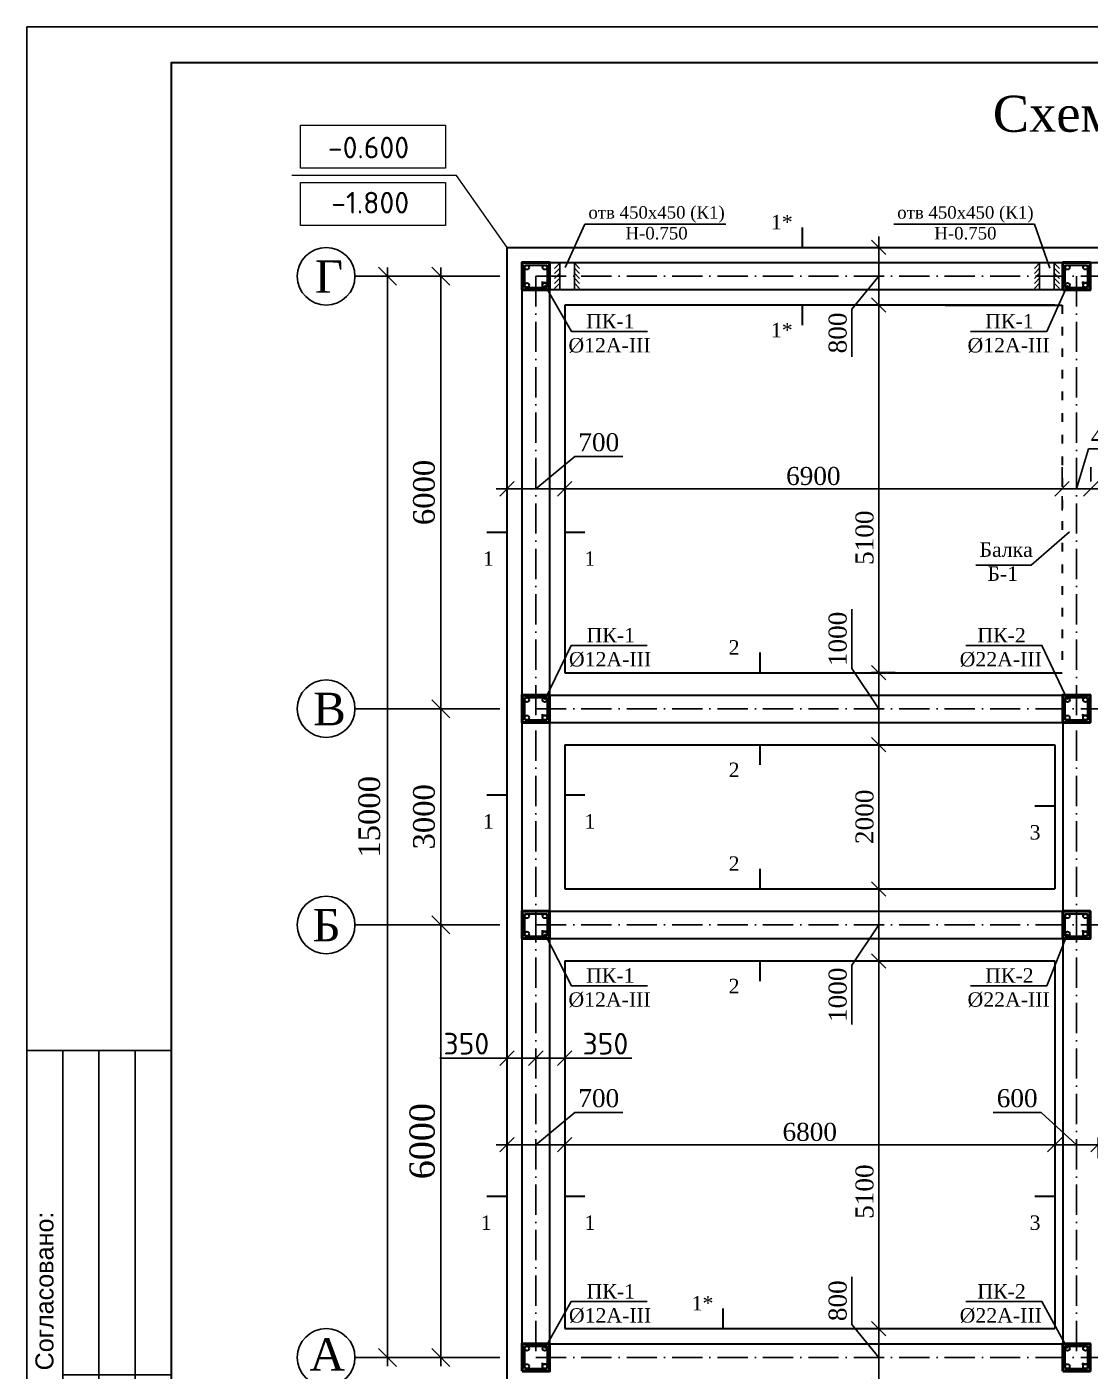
# Model space of a CAD drawing. Header units: millimetres. Extents: x 572274 to 2241483, y -888675 to -304135.
# Drawn here: x 1004495 to 1019247, y -633957 to -615307 of the extents above; entities that cross this region are included whole.
import ezdxf

# ---------------------------------------------------------------- set-up
doc = ezdxf.new("R2010")
doc.units = ezdxf.units.MM
for name, pattern in [('ACAD_ISO02W100', [15, 12, -3]), ('ACAD_ISO03W100', [30, 12, -18]), ('ACAD_ISO04W100', [30, 24, -3, 0, -3]), ('ACAD_ISO10W100', [18, 12, -3, 0, -3])]:
    doc.linetypes.add(name, pattern=pattern)
doc.layers.add('oc', color=10, linetype='ACAD_ISO04W100')
doc.layers.add('план', color=7, linetype='Continuous', lineweight=40)
doc.layers.add('стены', color=250, linetype='Continuous', lineweight=30)
doc.styles.add('arial', font='arial.ttf', dxfattribs={"height": 300})
doc.styles.add('Arial Gyr', font='arial.ttf')
doc.styles.get("Standard").update_dxf_attribs({"font": 'isocpeur.ttf'})
doc.styles.add('WMF-Times New Roman0', font='times.ttf')
doc.dimstyles.new('ISO-25$0', dxfattribs={"dimtxt": 300, "dimasz": 200, "dimexe": 100, "dimexo": 300, "dimgap": 50, "dimtad": 1, "dimdec": 0, "dimtxsty": 'Standard', "dimblk": 'OBLIQUE', "dimcen": 250, "dimdle": 150, "dimadec": 0, "dimazin": 0, "dimtfac": 1, "dimtdec": 0, "dimtmove": 0, "dimatfit": 3, "dimldrblk": 'OBLIQUE', "dimfxl": 1.25, "dimarcsym": 0})

# ---------------------------------------------------------------- blocks, each defined once
blk = doc.blocks.new('_Oblique')
at = {"color": 0, "linetype": 'ByBlock', "lineweight": -2}
blk.add_line((-0.5, -0.5), (0.5, 0.5), dxfattribs=at)
blk = doc.blocks.new('*D304')
at = {"color": 0, "lineweight": -2, "transparency": 16777216}
for p, q in [((1010239, -633887), (1010239, -627647)), ((1011057, -627767), (1010119, -627767)), ((1011057, -633767), (1010119, -633767))]:
    blk.add_line(p, q, dxfattribs=at)
at = {"layer": 'Defpoints', "color": 0, "lineweight": 25, "transparency": 16777216}
for p in [(1010239, -627767), (1011157, -627767), (1011157, -633767)]:
    blk.add_point(p, dxfattribs=at)
at = {"color": 0, "lineweight": -2, "transparency": 16777216, "xscale": 250, "yscale": 250, "zscale": 250}
for p, rotation in [((1010239, -627767), 90), ((1010239, -633767), 270)]:
    blk.add_blockref('_Oblique', p, dxfattribs=dict(at, rotation=rotation))
at = {"color": 0, "lineweight": 25, "transparency": 16777216, "insert": (1009981, -630767), "char_height": 300, "attachment_point": 5, "rotation": 90, "style": 'WMF-Times New Roman0'}
blk.add_mtext('{\\H1.1667x;6000}', dxfattribs=at)
blk = doc.blocks.new('*D306')
at = {"color": 0, "lineweight": -2, "transparency": 16777216}
for p, q in [((1011057, -624767), (1010119, -624767)), ((1010239, -627887), (1010239, -624647)), ((1011057, -627767), (1010119, -627767))]:
    blk.add_line(p, q, dxfattribs=at)
at = {"layer": 'Defpoints', "color": 0, "lineweight": 25, "transparency": 16777216}
for p in [(1010239, -624767), (1011157, -624767), (1011157, -627767)]:
    blk.add_point(p, dxfattribs=at)
at = {"color": 0, "lineweight": -2, "transparency": 16777216, "xscale": 250, "yscale": 250, "zscale": 250}
for p, rotation in [((1010239, -624767), 90), ((1010239, -627767), 270)]:
    blk.add_blockref('_Oblique', p, dxfattribs=dict(at, rotation=rotation))
at = {"color": 0, "lineweight": 25, "transparency": 16777216, "insert": (1010006, -626267), "char_height": 300, "attachment_point": 5, "rotation": 90, "style": 'WMF-Times New Roman0'}
blk.add_mtext('3000', dxfattribs=at)
blk = doc.blocks.new('*D307')
at = {"color": 0, "lineweight": -2, "transparency": 16777216}
for p, q in [((1011057, -618767), (1010119, -618767)), ((1010239, -624887), (1010239, -618647)), ((1011057, -624767), (1010119, -624767))]:
    blk.add_line(p, q, dxfattribs=at)
at = {"layer": 'Defpoints', "color": 0, "lineweight": 25, "transparency": 16777216}
for p in [(1010239, -618767), (1011157, -618767), (1011157, -624767)]:
    blk.add_point(p, dxfattribs=at)
at = {"color": 0, "lineweight": -2, "transparency": 16777216, "xscale": 250, "yscale": 250, "zscale": 250}
for p, rotation in [((1010239, -618767), 90), ((1010239, -624767), 270)]:
    blk.add_blockref('_Oblique', p, dxfattribs=dict(at, rotation=rotation))
at = {"color": 0, "lineweight": 25, "transparency": 16777216, "insert": (1010006, -621767), "char_height": 300, "attachment_point": 5, "rotation": 90, "style": 'WMF-Times New Roman0'}
blk.add_mtext('6000', dxfattribs=at)
blk = doc.blocks.new('*D308')
at = {"color": 0, "lineweight": -2, "transparency": 16777216}
for p, q in [((1011057, -618767), (1009380, -618767)), ((1009500, -633887), (1009500, -618647)), ((1011057, -633767), (1009380, -633767))]:
    blk.add_line(p, q, dxfattribs=at)
at = {"layer": 'Defpoints', "color": 0, "lineweight": 25, "transparency": 16777216}
for p in [(1009500, -618767), (1011157, -618767), (1011157, -633767)]:
    blk.add_point(p, dxfattribs=at)
at = {"color": 0, "lineweight": -2, "transparency": 16777216, "xscale": 250, "yscale": 250, "zscale": 250}
for p, rotation in [((1009500, -618767), 90), ((1009500, -633767), 270)]:
    blk.add_blockref('_Oblique', p, dxfattribs=dict(at, rotation=rotation))
at = {"color": 0, "lineweight": 25, "transparency": 16777216, "insert": (1009247, -626267), "char_height": 300, "attachment_point": 5, "rotation": 90, "style": 'WMF-Times New Roman0'}
blk.add_mtext('15000', dxfattribs=at)
blk = doc.blocks.new('eeeeeeed')
at = {"lineweight": 30}
for p, q in [((6523683, -158351), (6523993, -158351)), ((6523683, -158659), (6523683, -158351)), ((6523993, -158351), (6523993, -158659)), ((6523683, -158659), (6523993, -158659)), ((6523993, -158598), (6523915, -158598)), ((6523932, -158659), (6523932, -158579))]:
    blk.add_line(p, q, dxfattribs=at)
for centre in [(6523714, -158382), (6523962, -158382), (6523714, -158629), (6523962, -158629)]:
    blk.add_circle(centre, 30.8, dxfattribs=at)
blk = doc.blocks.new('shtamp cheti azu')
blk.add_line((455458, 81217), (457458, 81217))
at = {"lineweight": 25, "ltscale": 100}
for p, q in [((455958, 74717), (455958, 81217)), ((456458, 74717), (456458, 81217)), ((456958, 74717), (456958, 81217)), ((457458, 76717), (455958, 76717)), ((457458, 74702), (455458, 74702)), ((456258, 66217), (456258, 74717)), ((456758, 66217), (456758, 74717)), ((457458, 72217), (456258, 72217)), ((457458, 68717), (456258, 68717)), ((457458, 66217), (456258, 66217))]:
    blk.add_line(p, q, dxfattribs=at)
at = {"color": 1, "linetype": 'ACAD_ISO02W100', "lineweight": 5, "ltscale": 70, "char_height": 250, "attachment_point": 1, "rotation": 90, "style": 'arial'}
for s, insert in [('{\\fArial|b0|i0|c204|p34;Согласовано:}', (455576, 76776)), ('{\\fArial|b0|i0|c204|p34;Взам. инв. N}', (456376, 72315)), ('{\\fArial|b0|i0|c204|p34;Подпись и дата}', (456376, 68815)), ('{\\fArial|b0|i0|c204|p34;Инв. N подл.}', (456376, 66315))]:
    blk.add_mtext(s, dxfattribs=dict(at, insert=insert))
blk = doc.blocks.new('*D318')
at = {"color": 0, "lineweight": -2, "transparency": 16777216}
for p, q in [((1018857, -621417), (1018857, -621617)), ((1011807, -621717), (1019007, -621717)), ((1011957, -622156), (1011957, -621617))]:
    blk.add_line(p, q, dxfattribs=at)
at = {"layer": 'Defpoints', "color": 0, "lineweight": 25, "transparency": 16777216}
for p in [(1018857, -621717), (1018857, -621717), (1011957, -622456)]:
    blk.add_point(p, dxfattribs=at)
at = {"color": 0, "lineweight": -2, "transparency": 16777216, "xscale": 200, "yscale": 200, "zscale": 200, "rotation": 180}
blk.add_blockref('_Oblique', (1011957, -621717), dxfattribs=at)
at = {"color": 0, "lineweight": -2, "transparency": 16777216, "xscale": 200, "yscale": 200, "zscale": 200}
blk.add_blockref('_Oblique', (1018857, -621717), dxfattribs=at)
at = {"color": 0, "lineweight": 25, "transparency": 16777216, "insert": (1015407, -621540), "char_height": 250, "attachment_point": 5, "style": 'WMF-Times New Roman0'}
blk.add_mtext('6900', dxfattribs=at)
blk = doc.blocks.new('*D313')
at = {"color": 0, "lineweight": -2, "transparency": 16777216}
for p, q in [((1011557, -621717), (1012096, -621270)), ((1012096, -621270), (1012763, -621270)), ((1012107, -621717), (1011007, -621717)), ((1011157, -621829), (1011157, -621617)), ((1011957, -621838), (1011957, -621617))]:
    blk.add_line(p, q, dxfattribs=at)
at = {"layer": 'Defpoints', "color": 0, "lineweight": 25, "transparency": 16777216}
for p in [(1011157, -621717), (1011157, -622129), (1011957, -622138)]:
    blk.add_point(p, dxfattribs=at)
at = {"color": 0, "lineweight": -2, "transparency": 16777216, "xscale": 200, "yscale": 200, "zscale": 200, "rotation": 180}
blk.add_blockref('_Oblique', (1011157, -621717), dxfattribs=at)
at = {"color": 0, "lineweight": -2, "transparency": 16777216, "xscale": 200, "yscale": 200, "zscale": 200}
blk.add_blockref('_Oblique', (1011957, -621717), dxfattribs=at)
at = {"color": 0, "lineweight": 25, "transparency": 16777216, "insert": (1012430, -621072), "char_height": 300, "attachment_point": 5, "style": 'WMF-Times New Roman0'}
blk.add_mtext('{\\H0.8333x;700}', dxfattribs=at)
blk = doc.blocks.new('*D316')
at = {"color": 0, "lineweight": -2, "transparency": 16777216}
for p, q in [((1011957, -631256), (1011957, -630717)), ((1018757, -630993), (1018757, -630717)), ((1011807, -630817), (1018907, -630817))]:
    blk.add_line(p, q, dxfattribs=at)
at = {"layer": 'Defpoints', "color": 0, "lineweight": 25, "transparency": 16777216}
for p in [(1018757, -630817), (1018757, -631293), (1011957, -631556)]:
    blk.add_point(p, dxfattribs=at)
at = {"color": 0, "lineweight": -2, "transparency": 16777216, "xscale": 200, "yscale": 200, "zscale": 200, "rotation": 180}
blk.add_blockref('_Oblique', (1011957, -630817), dxfattribs=at)
at = {"color": 0, "lineweight": -2, "transparency": 16777216, "xscale": 200, "yscale": 200, "zscale": 200}
blk.add_blockref('_Oblique', (1018757, -630817), dxfattribs=at)
at = {"color": 0, "lineweight": 25, "transparency": 16777216, "insert": (1015357, -630640), "char_height": 250, "attachment_point": 5, "style": 'WMF-Times New Roman0'}
blk.add_mtext('6800', dxfattribs=at)
blk = doc.blocks.new('*D317')
at = {"color": 0, "lineweight": -2, "transparency": 16777216}
for p, q in [((1019357, -631001), (1019357, -630717)), ((1024757, -630849), (1024757, -630717)), ((1019207, -630817), (1024907, -630817))]:
    blk.add_line(p, q, dxfattribs=at)
at = {"layer": 'Defpoints', "color": 0, "lineweight": 25, "transparency": 16777216}
for p in [(1024757, -630817), (1019357, -631301), (1024757, -631149)]:
    blk.add_point(p, dxfattribs=at)
at = {"color": 0, "lineweight": -2, "transparency": 16777216, "xscale": 200, "yscale": 200, "zscale": 200, "rotation": 180}
blk.add_blockref('_Oblique', (1019357, -630817), dxfattribs=at)
at = {"color": 0, "lineweight": -2, "transparency": 16777216, "xscale": 200, "yscale": 200, "zscale": 200}
blk.add_blockref('_Oblique', (1024757, -630817), dxfattribs=at)
at = {"color": 0, "lineweight": 25, "transparency": 16777216, "insert": (1022057, -630640), "char_height": 250, "attachment_point": 5, "style": 'WMF-Times New Roman0'}
blk.add_mtext('5400', dxfattribs=at)
blk = doc.blocks.new('*D325')
at = {"color": 0, "lineweight": -2, "transparency": 16777216}
for p, q in [((1011557, -630817), (1012096, -630370)), ((1012096, -630370), (1012763, -630370)), ((1011157, -630929), (1011157, -630717)), ((1011957, -630938), (1011957, -630717)), ((1012107, -630817), (1011007, -630817))]:
    blk.add_line(p, q, dxfattribs=at)
at = {"layer": 'Defpoints', "color": 0, "lineweight": 25, "transparency": 16777216}
for p in [(1011157, -630817), (1011157, -631229), (1011957, -631238)]:
    blk.add_point(p, dxfattribs=at)
at = {"color": 0, "lineweight": -2, "transparency": 16777216, "xscale": 200, "yscale": 200, "zscale": 200, "rotation": 180}
blk.add_blockref('_Oblique', (1011157, -630817), dxfattribs=at)
at = {"color": 0, "lineweight": -2, "transparency": 16777216, "xscale": 200, "yscale": 200, "zscale": 200}
blk.add_blockref('_Oblique', (1011957, -630817), dxfattribs=at)
at = {"color": 0, "lineweight": 25, "transparency": 16777216, "insert": (1012430, -630172), "char_height": 300, "attachment_point": 5, "style": 'WMF-Times New Roman0'}
blk.add_mtext('{\\H0.8333x;700}', dxfattribs=at)
blk = doc.blocks.new('*D327')
at = {"color": 0, "lineweight": -2, "transparency": 16777216}
for p, q in [((1018568, -630370), (1017903, -630370)), ((1019057, -630817), (1018568, -630370)), ((1018757, -630938), (1018757, -630717)), ((1019357, -630929), (1019357, -630717)), ((1018607, -630817), (1019507, -630817))]:
    blk.add_line(p, q, dxfattribs=at)
at = {"layer": 'Defpoints', "color": 0, "lineweight": 25, "transparency": 16777216}
for p in [(1019357, -630817), (1018757, -631238), (1019357, -631229)]:
    blk.add_point(p, dxfattribs=at)
at = {"color": 0, "lineweight": -2, "transparency": 16777216, "xscale": 200, "yscale": 200, "zscale": 200, "rotation": 180}
blk.add_blockref('_Oblique', (1018757, -630817), dxfattribs=at)
at = {"color": 0, "lineweight": -2, "transparency": 16777216, "xscale": 200, "yscale": 200, "zscale": 200}
blk.add_blockref('_Oblique', (1019357, -630817), dxfattribs=at)
at = {"color": 0, "lineweight": 25, "transparency": 16777216, "insert": (1018235, -630172), "char_height": 300, "attachment_point": 5, "style": 'WMF-Times New Roman0'}
blk.add_mtext('{\\H0.83333x;600}', dxfattribs=at)
blk = doc.blocks.new('*D1177')
at = {"color": 0, "lineweight": -2, "transparency": 16777216}
for p, q in [((1016581, -619167), (1016215, -619167)), ((1016315, -619017), (1016315, -624417)), ((1016537, -624267), (1016215, -624267))]:
    blk.add_line(p, q, dxfattribs=at)
at = {"layer": 'Defpoints', "color": 0, "lineweight": 25, "transparency": 16777216}
for p in [(1016881, -619167), (1016315, -624267), (1016837, -624267)]:
    blk.add_point(p, dxfattribs=at)
at = {"color": 0, "lineweight": -2, "transparency": 16777216, "xscale": 200, "yscale": 200, "zscale": 200}
for p, rotation in [((1016315, -619167), 90), ((1016315, -624267), 270)]:
    blk.add_blockref('_Oblique', p, dxfattribs=dict(at, rotation=rotation))
at = {"color": 0, "lineweight": 25, "transparency": 16777216, "insert": (1016118, -622395), "char_height": 250, "attachment_point": 5, "rotation": 90, "style": 'WMF-Times New Roman0'}
blk.add_mtext('5100', dxfattribs=at)
blk = doc.blocks.new('*D1178')
at = {"color": 0, "lineweight": -2, "transparency": 16777216}
for p, q in [((1016315, -625117), (1016315, -627417)), ((1016701, -625267), (1016215, -625267)), ((1016793, -627267), (1016215, -627267))]:
    blk.add_line(p, q, dxfattribs=at)
at = {"layer": 'Defpoints', "color": 0, "lineweight": 25, "transparency": 16777216}
for p in [(1017001, -625267), (1016315, -627267), (1017093, -627267)]:
    blk.add_point(p, dxfattribs=at)
at = {"color": 0, "lineweight": -2, "transparency": 16777216, "xscale": 200, "yscale": 200, "zscale": 200}
for p, rotation in [((1016315, -625267), 90), ((1016315, -627267), 270)]:
    blk.add_blockref('_Oblique', p, dxfattribs=dict(at, rotation=rotation))
at = {"color": 0, "lineweight": 25, "transparency": 16777216, "insert": (1016118, -626267), "char_height": 250, "attachment_point": 5, "rotation": 90, "style": 'WMF-Times New Roman0'}
blk.add_mtext('2000', dxfattribs=at)
blk = doc.blocks.new('*D1179')
at = {"color": 0, "lineweight": -2, "transparency": 16777216}
for p, q in [((1016315, -628117), (1016315, -633517)), ((1016743, -628267), (1016215, -628267)), ((1016543, -633367), (1016215, -633367))]:
    blk.add_line(p, q, dxfattribs=at)
at = {"layer": 'Defpoints', "color": 0, "lineweight": 25, "transparency": 16777216}
for p in [(1017043, -628267), (1016315, -633367), (1016843, -633367)]:
    blk.add_point(p, dxfattribs=at)
at = {"color": 0, "lineweight": -2, "transparency": 16777216, "xscale": 200, "yscale": 200, "zscale": 200}
for p, rotation in [((1016315, -628267), 90), ((1016315, -633367), 270)]:
    blk.add_blockref('_Oblique', p, dxfattribs=dict(at, rotation=rotation))
at = {"color": 0, "lineweight": 25, "transparency": 16777216, "insert": (1016118, -631467), "char_height": 250, "attachment_point": 5, "rotation": 90, "style": 'WMF-Times New Roman0'}
blk.add_mtext('5100', dxfattribs=at)
blk = doc.blocks.new('*D1180')
at = {"color": 0, "lineweight": -2, "transparency": 16777216}
for p, q in [((1015943, -633310), (1015943, -632651)), ((1016315, -633767), (1015943, -633310)), ((1016315, -633217), (1016315, -634317)), ((1016543, -633367), (1016215, -633367)), ((1016586, -634167), (1016215, -634167))]:
    blk.add_line(p, q, dxfattribs=at)
at = {"layer": 'Defpoints', "color": 0, "lineweight": 25, "transparency": 16777216}
for p in [(1016843, -633367), (1016315, -634167), (1016886, -634167)]:
    blk.add_point(p, dxfattribs=at)
at = {"color": 0, "lineweight": -2, "transparency": 16777216, "xscale": 200, "yscale": 200, "zscale": 200}
for p, rotation in [((1016315, -633367), 90), ((1016315, -634167), 270)]:
    blk.add_blockref('_Oblique', p, dxfattribs=dict(at, rotation=rotation))
at = {"color": 0, "lineweight": 25, "transparency": 16777216, "insert": (1015746, -632981), "char_height": 250, "attachment_point": 5, "rotation": 90, "style": 'WMF-Times New Roman0'}
blk.add_mtext('800', dxfattribs=at)
blk = doc.blocks.new('*D320')
at = {"color": 0, "lineweight": -2, "transparency": 16777216}
for p, q in [((1016315, -628417), (1016315, -627117)), ((1016586, -627267), (1016215, -627267)), ((1016315, -627767), (1015943, -628325)), ((1016543, -628267), (1016215, -628267)), ((1015943, -628325), (1015943, -629147))]:
    blk.add_line(p, q, dxfattribs=at)
at = {"layer": 'Defpoints', "color": 0, "lineweight": 25, "transparency": 16777216}
for p in [(1016315, -627267), (1016886, -627267), (1016843, -628267)]:
    blk.add_point(p, dxfattribs=at)
at = {"color": 0, "lineweight": -2, "transparency": 16777216, "xscale": 200, "yscale": 200, "zscale": 200}
for p, rotation in [((1016315, -627267), 90), ((1016315, -628267), 270)]:
    blk.add_blockref('_Oblique', p, dxfattribs=dict(at, rotation=rotation))
at = {"color": 0, "lineweight": 25, "transparency": 16777216, "insert": (1015746, -628736), "char_height": 250, "attachment_point": 5, "rotation": 90, "style": 'WMF-Times New Roman0'}
blk.add_mtext('1000', dxfattribs=at)
blk = doc.blocks.new('*D321')
at = {"color": 0, "lineweight": -2, "transparency": 16777216}
for p, q in [((1015943, -624210), (1015943, -623388)), ((1016315, -624767), (1015943, -624210)), ((1016315, -624117), (1016315, -625417)), ((1016543, -624267), (1016215, -624267)), ((1016586, -625267), (1016215, -625267))]:
    blk.add_line(p, q, dxfattribs=at)
at = {"layer": 'Defpoints', "color": 0, "lineweight": 25, "transparency": 16777216}
for p in [(1016843, -624267), (1016315, -625267), (1016886, -625267)]:
    blk.add_point(p, dxfattribs=at)
at = {"color": 0, "lineweight": -2, "transparency": 16777216, "xscale": 200, "yscale": 200, "zscale": 200}
for p, rotation in [((1016315, -624267), 90), ((1016315, -625267), 270)]:
    blk.add_blockref('_Oblique', p, dxfattribs=dict(at, rotation=rotation))
at = {"color": 0, "lineweight": 25, "transparency": 16777216, "insert": (1015746, -623799), "char_height": 250, "attachment_point": 5, "rotation": 90, "style": 'WMF-Times New Roman0'}
blk.add_mtext('1000', dxfattribs=at)
blk = doc.blocks.new('*D322')
at = {"color": 0, "lineweight": -2, "transparency": 16777216}
for p, q in [((1016315, -619317), (1016315, -618217)), ((1016586, -618367), (1016215, -618367)), ((1016315, -618767), (1015943, -619225)), ((1016543, -619167), (1016215, -619167)), ((1015943, -619225), (1015943, -619883))]:
    blk.add_line(p, q, dxfattribs=at)
at = {"layer": 'Defpoints', "color": 0, "lineweight": 25, "transparency": 16777216}
for p in [(1016315, -618367), (1016886, -618367), (1016843, -619167)]:
    blk.add_point(p, dxfattribs=at)
at = {"color": 0, "lineweight": -2, "transparency": 16777216, "xscale": 200, "yscale": 200, "zscale": 200}
for p, rotation in [((1016315, -618367), 90), ((1016315, -619167), 270)]:
    blk.add_blockref('_Oblique', p, dxfattribs=dict(at, rotation=rotation))
at = {"color": 0, "lineweight": 25, "transparency": 16777216, "insert": (1015746, -619554), "char_height": 250, "attachment_point": 5, "rotation": 90, "style": 'WMF-Times New Roman0'}
blk.add_mtext('800', dxfattribs=at)
blk = doc.blocks.new('*D942')
at = {"color": 0, "lineweight": -2, "transparency": 16777216}
for p, q in [((1011407, -629615), (1011957, -629615)), ((1011557, -629615), (1011557, -629515)), ((1011957, -629615), (1011957, -629515)), ((1011957, -629615), (1012887, -629615))]:
    blk.add_line(p, q, dxfattribs=at)
at = {"layer": 'Defpoints', "color": 0, "lineweight": 25, "transparency": 16777216}
for p in [(1011557, -629615), (1011957, -629615), (1011957, -629615)]:
    blk.add_point(p, dxfattribs=at)
at = {"color": 0, "lineweight": -2, "transparency": 16777216, "xscale": 200, "yscale": 200, "zscale": 200, "rotation": 180}
blk.add_blockref('_Oblique', (1011557, -629615), dxfattribs=at)
at = {"color": 0, "lineweight": -2, "transparency": 16777216, "xscale": 200, "yscale": 200, "zscale": 200}
blk.add_blockref('_Oblique', (1011957, -629615), dxfattribs=at)
at = {"color": 0, "lineweight": 25, "transparency": 16777216, "insert": (1012522, -629415), "char_height": 300, "attachment_point": 5}
blk.add_mtext('350', dxfattribs=at)
blk = doc.blocks.new('*D943')
at = {"color": 0, "lineweight": -2, "transparency": 16777216}
for p, q in [((1011157, -629615), (1010227, -629615)), ((1011157, -629615), (1011157, -629515)), ((1011707, -629615), (1011157, -629615)), ((1011557, -629615), (1011557, -629715))]:
    blk.add_line(p, q, dxfattribs=at)
at = {"layer": 'Defpoints', "color": 0, "lineweight": 25, "transparency": 16777216}
for p in [(1011157, -629615), (1011157, -629615), (1011557, -629615)]:
    blk.add_point(p, dxfattribs=at)
at = {"color": 0, "lineweight": -2, "transparency": 16777216, "xscale": 200, "yscale": 200, "zscale": 200, "rotation": 180}
blk.add_blockref('_Oblique', (1011157, -629615), dxfattribs=at)
at = {"color": 0, "lineweight": -2, "transparency": 16777216, "xscale": 200, "yscale": 200, "zscale": 200}
blk.add_blockref('_Oblique', (1011557, -629615), dxfattribs=at)
at = {"color": 0, "lineweight": 25, "transparency": 16777216, "insert": (1010592, -629415), "char_height": 300, "attachment_point": 5}
blk.add_mtext('350', dxfattribs=at)
blk = doc.blocks.new('*D1164')
at = {"color": 0, "lineweight": -2, "transparency": 16777216}
for p, q in [((1019057, -621717), (1019224, -621161)), ((1019224, -621161), (1019859, -621161)), ((1019257, -621417), (1019257, -621617)), ((1018707, -621717), (1019407, -621717)), ((1018857, -622017), (1018857, -621817))]:
    blk.add_line(p, q, dxfattribs=at)
at = {"layer": 'Defpoints', "color": 0, "lineweight": 25, "transparency": 16777216}
for p in [(1018857, -621717), (1019257, -621717), (1019257, -621717)]:
    blk.add_point(p, dxfattribs=at)
at = {"color": 0, "lineweight": -2, "transparency": 16777216, "xscale": 200, "yscale": 200, "zscale": 200, "rotation": 180}
blk.add_blockref('_Oblique', (1018857, -621717), dxfattribs=at)
at = {"color": 0, "lineweight": -2, "transparency": 16777216, "xscale": 200, "yscale": 200, "zscale": 200}
blk.add_blockref('_Oblique', (1019257, -621717), dxfattribs=at)
at = {"color": 0, "lineweight": 25, "transparency": 16777216, "insert": (1019541, -620984), "char_height": 250, "attachment_point": 5, "style": 'WMF-Times New Roman0'}
blk.add_mtext('400', dxfattribs=at)
blk = doc.blocks.new('*D1165')
at = {"color": 0, "lineweight": -2, "transparency": 16777216}
for p, q in [((1019257, -621417), (1019257, -621617)), ((1019107, -621717), (1021907, -621717)), ((1021757, -622017), (1021757, -621817))]:
    blk.add_line(p, q, dxfattribs=at)
at = {"layer": 'Defpoints', "color": 0, "lineweight": 25, "transparency": 16777216}
for p in [(1019257, -621717), (1021757, -621717), (1021757, -621717)]:
    blk.add_point(p, dxfattribs=at)
at = {"color": 0, "lineweight": -2, "transparency": 16777216, "xscale": 200, "yscale": 200, "zscale": 200, "rotation": 180}
blk.add_blockref('_Oblique', (1019257, -621717), dxfattribs=at)
at = {"color": 0, "lineweight": -2, "transparency": 16777216, "xscale": 200, "yscale": 200, "zscale": 200}
blk.add_blockref('_Oblique', (1021757, -621717), dxfattribs=at)
at = {"color": 0, "lineweight": 25, "transparency": 16777216, "insert": (1020507, -621540), "char_height": 250, "attachment_point": 5, "style": 'WMF-Times New Roman0'}
blk.add_mtext('2500', dxfattribs=at)

msp = doc.modelspace()

# ---------------------------------------------------------------- linework, layer by layer
at = {"lineweight": 9}
for p, q in [((1010457.099, -617367.423), (1008169.624, -617367.423)), ((1011157.011, -618367.403), (1010457.099, -617367.423))]:
    msp.add_line(p, q, dxfattribs=at)
at = {"lineweight": 25}
for p, q in [((1012237.037, -618046.298), (1011965.837, -618643.469)), ((1018476.985, -618046.298), (1018689.847, -618652.726)), ((1010239.07, -618767.403), (1009047.427, -618767.403)), ((1018960, -622315.326), (1018430, -622775.326)), ((1018430, -622775.326), (1017663.333, -622775.326)), ((1010239.07, -624767.403), (1009047.427, -624767.403)), ((1010239.07, -627767.403), (1009047.427, -627767.403)), ((1010239.07, -633767.403), (1009047.427, -633767.403))]:
    msp.add_line(p, q, dxfattribs=at)
for p, q in [((1011890.134, -618587.438), (1011817.788, -618659.646)), ((1011890.134, -618577.403), (1011890.134, -618957.403)), ((1012092.303, -618577.403), (1012092.303, -618957.403)), ((1012092.303, -618587.438), (1012164.649, -618659.646)), ((1018546.549, -618587.438), (1018474.203, -618659.646)), ((1018546.549, -618577.403), (1018546.549, -618957.403)), ((1018748.719, -618577.403), (1018748.719, -618957.403)), ((1018748.719, -618587.438), (1018821.065, -618659.646)), ((1011890.134, -618656.271), (1011817.788, -618728.479)), ((1011890.134, -618725.104), (1011817.788, -618797.312)), ((1011890.134, -618793.937), (1011817.788, -618866.144)), ((1012092.303, -618656.271), (1012164.649, -618728.479)), ((1012092.303, -618725.104), (1012164.649, -618797.312)), ((1012092.303, -618793.937), (1012164.649, -618866.144)), ((1018546.549, -618656.271), (1018474.203, -618728.479)), ((1018546.549, -618725.104), (1018474.203, -618797.312)), ((1018546.549, -618793.937), (1018474.203, -618866.144)), ((1018748.719, -618656.271), (1018821.065, -618728.479)), ((1018748.719, -618725.104), (1018821.065, -618797.312)), ((1018748.719, -618793.937), (1018821.065, -618866.144)), ((1011890.134, -618862.769), (1011817.788, -618934.977)), ((1012092.303, -618862.769), (1012164.649, -618934.977)), ((1018546.549, -618862.769), (1018474.203, -618934.977)), ((1018748.719, -618862.769), (1018821.065, -618934.977))]:
    msp.add_line(p, q)
at = {"lineweight": 25, "ltscale": 100}
msp.add_lwpolyline([(1004495.373, -645007.415), (1046495.373, -645007.415), (1046495.373, -615307.415), (1004495.373, -615307.415)], close=True, dxfattribs=at)
at = {"color": 1, "lineweight": 30}
msp.add_lwpolyline([(1006495.373, -644507.415), (1045995.373, -644507.415), (1045995.373, -615807.415), (1006495.373, -615807.415)], close=True, dxfattribs=at)
at = {"lineweight": 9}
for points in [[(1008291.467, -616672.59), (1010302.121, -616672.59), (1010302.121, -617267.423), (1008291.467, -617267.423)], [(1008291.467, -617467.423), (1010302.121, -617467.423), (1010302.121, -618062.255), (1008291.467, -618062.255)]]:
    msp.add_lwpolyline(points, close=True, dxfattribs=at)
for points in [[(1015253.909, -618367.403, 28.037, 28.037, 0), (1015253.909, -618087.037, 28.037, 28.037, 0), (1015253.909, -618180.493, 0, 37.382, 0), (1015066.999, -618180.493, 0, 0, 0), (1014786.634, -618180.493, 0, 0, 0)], [(1015253.909, -619167.403, 28.037, 28.037, 0), (1015253.909, -619447.768, 28.037, 28.037, 0), (1015253.909, -619354.313, 0, 37.382, 0), (1015066.999, -619354.313, 0, 0, 0), (1014786.634, -619354.313, 0, 0, 0)], [(1011157.011, -622319.614, 28.037, 28.037, 0), (1010876.646, -622319.614, 28.037, 28.037, 0), (1010970.101, -622319.614, 0, 37.382, 0), (1010970.101, -622506.524, 0, 0, 0), (1010970.101, -622786.889, 0, 0, 0)], [(1011957.011, -622319.576, 28.037, 28.037, 0), (1012237.376, -622319.576, 28.037, 28.037, 0), (1012143.921, -622319.576, 0, 37.382, 0), (1012143.921, -622506.486, 0, 0, 0), (1012143.921, -622786.851, 0, 0, 0)], [(1014667.801, -624267.403, 28.037, 28.037, 0), (1014667.801, -623987.037, 28.037, 28.037, 0), (1014667.801, -624080.493, 0, 37.382, 0), (1014480.891, -624080.493, 0, 0, 0), (1014200.526, -624080.493, 0, 0, 0)], [(1014667.801, -625267.403, 28.037, 28.037, 0), (1014667.801, -625547.768, 28.037, 28.037, 0), (1014667.801, -625454.313, 0, 37.382, 0), (1014480.891, -625454.313, 0, 0, 0), (1014200.526, -625454.313, 0, 0, 0)], [(1011157.011, -625965.697, 28.037, 28.037, 0), (1010876.646, -625965.697, 28.037, 28.037, 0), (1010970.101, -625965.697, 0, 37.382, 0), (1010970.101, -626152.607, 0, 0, 0), (1010970.101, -626432.972, 0, 0, 0)], [(1011957.011, -625965.659, 28.037, 28.037, 0), (1012237.376, -625965.659, 28.037, 28.037, 0), (1012143.921, -625965.659, 0, 37.382, 0), (1012143.921, -626152.569, 0, 0, 0), (1012143.921, -626432.934, 0, 0, 0)], [(1018757.011, -626117.171, 28.037, 28.037, 0), (1018476.646, -626117.171, 28.037, 28.037, 0), (1018570.101, -626117.171, 0, 37.382, 0), (1018570.101, -626304.081, 0, 0, 0), (1018570.101, -626584.447, 0, 0, 0)], [(1014667.801, -627267.403, 28.037, 28.037, 0), (1014667.801, -626987.037, 28.037, 28.037, 0), (1014667.801, -627080.493, 0, 37.382, 0), (1014480.891, -627080.493, 0, 0, 0), (1014200.526, -627080.493, 0, 0, 0)], [(1014667.801, -628267.403, 28.037, 28.037, 0), (1014667.801, -628547.768, 28.037, 28.037, 0), (1014667.801, -628454.313, 0, 37.382, 0), (1014480.891, -628454.313, 0, 0, 0), (1014200.526, -628454.313, 0, 0, 0)], [(1011157.011, -631532.803, 28.037, 28.037, 0), (1010876.646, -631532.803, 28.037, 28.037, 0), (1010970.101, -631532.803, 0, 37.382, 0), (1010970.101, -631719.713, 0, 0, 0), (1010970.101, -632000.078, 0, 0, 0)], [(1011957.011, -631532.765, 28.037, 28.037, 0), (1012237.376, -631532.765, 28.037, 28.037, 0), (1012143.921, -631532.765, 0, 37.382, 0), (1012143.921, -631719.675, 0, 0, 0), (1012143.921, -632000.04, 0, 0, 0)], [(1018757.011, -631532.803, 28.037, 28.037, 0), (1018476.646, -631532.803, 28.037, 28.037, 0), (1018570.101, -631532.803, 0, 37.382, 0), (1018570.101, -631719.713, 0, 0, 0), (1018570.101, -632000.078, 0, 0, 0)], [(1014153.676, -633367.403, 28.037, 28.037, 0), (1014153.676, -633087.037, 28.037, 28.037, 0), (1014153.676, -633180.493, 0, 37.382, 0), (1013966.766, -633180.493, 0, 0, 0), (1013686.401, -633180.493, 0, 0, 0)]]:
    msp.add_lwpolyline(points, format="xyseb", dxfattribs=at)
at = {"color": 1, "lineweight": 40}
for points in [[(1011367.011, -618957.403), (1011747.011, -618957.403), (1011747.011, -618577.403), (1011367.011, -618577.403)], [(1018867.011, -618957.403), (1019247.011, -618957.403), (1019247.011, -618577.403), (1018867.011, -618577.403)], [(1011367.011, -624957.403), (1011747.011, -624957.403), (1011747.011, -624577.403), (1011367.011, -624577.403)], [(1018867.011, -624957.403), (1019247.011, -624957.403), (1019247.011, -624577.403), (1018867.011, -624577.403)], [(1011367.011, -627957.403), (1011747.011, -627957.403), (1011747.011, -627577.403), (1011367.011, -627577.403)], [(1018867.011, -627957.403), (1019247.011, -627957.403), (1019247.011, -627577.403), (1018867.011, -627577.403)], [(1011367.011, -633957.403), (1011747.011, -633957.403), (1011747.011, -633577.403), (1011367.011, -633577.403)], [(1018867.011, -633957.403), (1019247.011, -633957.403), (1019247.011, -633577.403), (1018867.011, -633577.403)]]:
    msp.add_lwpolyline(points, close=True, dxfattribs=at)
at = {"ltscale": 100}
for points in [[(1011681.153, -618890.753), (1012050.311, -619532.971), (1013107.251, -619532.971)], [(1018932.854, -618890.753), (1018644.425, -619532.971), (1017587.485, -619532.971)], [(1011681.153, -624644.037), (1012046.537, -623889.424), (1013103.477, -623889.424)], [(1018932.854, -624644.037), (1018579.34, -623889.424), (1017522.4, -623889.424)], [(1011681.153, -627890.753), (1012050.311, -628610.359), (1013107.251, -628610.359)], [(1018932.854, -627890.753), (1018644.425, -628610.359), (1017587.485, -628610.359)], [(1011681.153, -633644.037), (1012046.537, -632992.373), (1013103.477, -632992.373)], [(1018932.854, -633644.037), (1018579.34, -632992.373), (1017522.4, -632992.373)]]:
    msp.add_lwpolyline(points, dxfattribs=at)
at = {"lineweight": 25}
msp.add_lwpolyline([(1011747.011, -624957.403), (1018867.011, -624957.403), (1018867.011, -627577.403), (1011747.011, -627577.403)], close=True, dxfattribs=at)
for centre in [(1008647.427, -618767.403), (1008647.427, -624767.403), (1008647.427, -627767.403), (1008647.427, -633767.403)]:
    msp.add_circle(centre, 400, dxfattribs=at)
at = {"layer": 'oc', "linetype": 'ACAD_ISO10W100', "ltscale": 35}
for p, q in [((1011557.011, -618767.403), (1011557.011, -633767.403)), ((1011557.011, -618767.403), (1032557.011, -618767.403)), ((1019057.011, -618767.403), (1019057.011, -633767.403)), ((1011557.011, -624767.403), (1032557.011, -624767.403)), ((1011557.011, -627767.403), (1032557.011, -627767.403)), ((1011557.011, -633767.403), (1032557.011, -633767.403))]:
    msp.add_line(p, q, dxfattribs=at)
at = {"layer": 'стены', "color": 0, "linetype": 'ByBlock', "lineweight": -2, "ltscale": 3}
for p, q in [((1012237.037, -618046.298), (1014192.14, -618046.298)), ((1016521.882, -618046.298), (1018476.985, -618046.298))]:
    msp.add_line(p, q, dxfattribs=at)
at = {"layer": 'стены', "color": 0, "linetype": 'ByBlock', "ltscale": 3}
for p, q in [((1011157.011, -618367.403), (1032957.011, -618367.403)), ((1011157.011, -634167.403), (1011157.011, -618367.403)), ((1011747.011, -618577.403), (1018867.011, -618577.403)), ((1019247.011, -618577.403), (1021867.011, -618577.403)), ((1011367.011, -624577.403), (1011367.011, -618957.403)), ((1011747.011, -618957.403), (1011747.011, -624577.403)), ((1018867.011, -618957.403), (1011747.011, -618957.403)), ((1011957.011, -619167.403), (1011957.011, -624267.403)), ((1018757.011, -619167.403), (1011957.011, -619167.403)), ((1017236.23, -619167.403), (1018857.011, -619167.403)), ((1011957.011, -624267.403), (1018757.011, -624267.403)), ((1018756.412, -624267.403), (1018857.011, -624267.403)), ((1011747.011, -624577.403), (1018867.011, -624577.403)), ((1011367.011, -627577.403), (1011367.011, -624957.403)), ((1011747.011, -624957.403), (1011747.011, -627577.403)), ((1011747.011, -624957.403), (1018867.011, -624957.403)), ((1018867.011, -624957.403), (1018867.011, -627577.403)), ((1011957.011, -625267.403), (1011957.011, -627267.403)), ((1011957.011, -625267.403), (1018757.011, -625267.403)), ((1018757.011, -625267.403), (1018757.011, -627267.403)), ((1011957.011, -627267.403), (1018757.011, -627267.403)), ((1011747.011, -627577.403), (1018867.011, -627577.403)), ((1011367.011, -633577.403), (1011367.011, -627957.403)), ((1011747.011, -627957.403), (1011747.011, -633577.403)), ((1011747.011, -627957.403), (1018867.011, -627957.403)), ((1018497.011, -627957.403), (1018867.011, -627957.403)), ((1018867.011, -627957.403), (1018867.011, -633577.403)), ((1011957.011, -628267.403), (1011957.011, -633367.403)), ((1011957.011, -628267.403), (1018757.011, -628267.403)), ((1018757.011, -628267.403), (1018757.011, -633367.403)), ((1011957.011, -633367.403), (1018757.011, -633367.403)), ((1011747.011, -633577.403), (1018867.011, -633577.403))]:
    msp.add_line(p, q, dxfattribs=at)
at = {"layer": 'стены', "color": 0, "linetype": 'ACAD_ISO03W100', "ltscale": 10}
msp.add_line((1018857.011, -619167.403), (1018857.011, -624267.403), dxfattribs=at)

# ---------------------------------------------------------------- block references
msp.add_blockref('shtamp cheti azu', (549037.806, -710723.918))
at = {"layer": 'план', "linetype": 'ByBlock', "lineweight": 25}
for p in [(-5512281.155, -460262.207), (-5504781.155, -460262.207), (-5512281.155, -466262.207), (-5504781.155, -466262.207), (-5512281.155, -469262.207), (-5504781.155, -469262.207), (-5512281.155, -475262.207), (-5504781.155, -475262.207)]:
    msp.add_blockref('eeeeeeed', p, dxfattribs=at)

# ---------------------------------------------------------------- texts
for s, insert, char_height, width, attachment_point in [('{\\fTimes New Roman|b0|i0|c204|p18;Схемы расположения элементов фундамента.}', (1017896.93, -616262.458), 500, 17308.66932, 1), ('-0.600', (1009798.496, -616831.084), 300, 44435.90324, 3), ('-1.800', (1009798.496, -617596.039), 300, 44435.90324, 3)]:
    msp.add_mtext(s, dxfattribs=dict(insert=insert, char_height=char_height, width=width, attachment_point=attachment_point))
at = {"color": 0, "linetype": 'ByBlock', "lineweight": 18, "char_height": 172.92225, "width": 3365.25699, "attachment_point": 5}
for insert in [(1013231.775, -618027.5), (1017516.619, -618027.5)]:
    msp.add_mtext('{\\fTimes New Roman|b0|i0|c204|p18;отв 450х450 (К1)\\PН-0.750}', dxfattribs=dict(at, insert=insert))
at = {"lineweight": 25}
for s, insert, char_height, width, attachment_point, style in [('{\\fTimes New Roman|b0|i0|c238|p18;1}*', (1014818.043, -617915.987), 200.26079, 145.35007, 1, 'WMF-Times New Roman0'), ('{\\fTimes New Roman|b0|i0|c204|p18; \\H0.8x;     ПК-1\\fTimes New Roman|b0|i0|c0|p18;\\P\\fTimes New Roman|b0|i0|c204|p18;   Ø12А-\\fTimes New Roman|b0|i0|c0|p18;III}', (1011782.39, -619832.639), 250, 7261.52664, 7, 'Arial Gyr'), ('{\\fTimes New Roman|b0|i0|c204|p18; \\H0.8x;     ПК-1\\fTimes New Roman|b0|i0|c0|p18;\\P\\fTimes New Roman|b0|i0|c204|p18;   Ø12А-\\fTimes New Roman|b0|i0|c0|p18;III}', (1017319.563, -619832.639), 250, 7261.52664, 7, 'Arial Gyr'), ('{\\fTimes New Roman|b0|i0|c238|p18;1}*', (1014818.043, -619414.743), 200.26079, 145.35007, 1, 'WMF-Times New Roman0'), ('{\\fTimes New Roman|b0|i0|c204|p18; \\H0.8x;     Балка\\P     Б-1}', (1017846.275, -622726.778), 250, 7261.52664, 5, 'Arial Gyr'), ('1', (1010822.583, -622584.347), 200.261, 145.35007, 1, 'WMF-Times New Roman0'), ('1', (1012229.741, -622584.347), 200.261, 145.35007, 1, 'WMF-Times New Roman0'), ('{\\fTimes New Roman|b0|i0|c204|p18; \\H0.8x;     ПК-1\\fTimes New Roman|b0|i0|c0|p18;\\P\\fTimes New Roman|b0|i0|c204|p18;   Ø12А-\\fTimes New Roman|b0|i0|c0|p18;III}', (1011789.155, -624189.092), 250, 7261.52664, 7, 'Arial Gyr'), ('{\\fTimes New Roman|b0|i0|c204|p18; \\H0.8x;     ПК-2\\fTimes New Roman|b0|i0|c0|p18;\\P\\fTimes New Roman|b0|i0|c204|p18;   Ø22А-\\fTimes New Roman|b0|i0|c0|p18;III}', (1017210.819, -624189.092), 250, 7261.52664, 7, 'Arial Gyr'), ('2', (1014231.936, -623815.987), 200.261, 145.35007, 1, 'WMF-Times New Roman0'), ('2', (1014231.936, -625514.743), 200.261, 145.35007, 1, 'WMF-Times New Roman0'), ('1', (1010822.583, -626230.43), 200.261, 145.35007, 1, 'WMF-Times New Roman0'), ('1', (1012229.741, -626230.43), 200.261, 145.35007, 1, 'WMF-Times New Roman0'), ('3', (1018407.669, -626381.905), 200.261, 145.35007, 1, 'WMF-Times New Roman0'), ('2', (1014231.936, -626815.987), 200.261, 145.35007, 1, 'WMF-Times New Roman0'), ('{\\fTimes New Roman|b0|i0|c204|p18; \\H0.8x;     ПК-1\\fTimes New Roman|b0|i0|c0|p18;\\P\\fTimes New Roman|b0|i0|c204|p18;   Ø12А-\\fTimes New Roman|b0|i0|c0|p18;III}', (1011782.39, -628910.027), 250, 7261.52664, 7, 'Arial Gyr'), ('{\\fTimes New Roman|b0|i0|c204|p18; \\H0.8x;     ПК-2\\fTimes New Roman|b0|i0|c0|p18;\\P\\fTimes New Roman|b0|i0|c204|p18;   Ø22А-\\fTimes New Roman|b0|i0|c0|p18;III}', (1017319.563, -628910.027), 250, 7261.52664, 7, 'Arial Gyr'), ('2', (1014231.936, -628514.743), 200.261, 145.35007, 1, 'WMF-Times New Roman0'), ('{\\fTimes New Roman|b0|i0|c238|p18;1}', (1010792.583, -631797.536), 200.26079, 145.35007, 1, 'WMF-Times New Roman0'), ('{\\fTimes New Roman|b0|i0|c238|p18;1}', (1012229.741, -631797.536), 200.26079, 145.35007, 1, 'WMF-Times New Roman0'), ('3', (1018407.669, -631797.536), 200.261, 145.35007, 1, 'WMF-Times New Roman0'), ('{\\fTimes New Roman|b0|i0|c204|p18; \\H0.8x;     ПК-1\\fTimes New Roman|b0|i0|c0|p18;\\P\\fTimes New Roman|b0|i0|c204|p18;   Ø12А-\\fTimes New Roman|b0|i0|c0|p18;III}', (1011789.155, -633292.041), 250, 7261.52664, 7, 'Arial Gyr'), ('{\\fTimes New Roman|b0|i0|c204|p18; \\H0.8x;     ПК-2\\fTimes New Roman|b0|i0|c0|p18;\\P\\fTimes New Roman|b0|i0|c204|p18;   Ø22А-\\fTimes New Roman|b0|i0|c0|p18;III}', (1017210.819, -633292.041), 250, 7261.52664, 7, 'Arial Gyr'), ('{\\fTimes New Roman|b0|i0|c238|p18;1}*', (1013717.811, -632915.987), 200.26079, 145.35007, 1, 'WMF-Times New Roman0')]:
    msp.add_mtext(s, dxfattribs=dict(at, insert=insert, char_height=char_height, width=width, attachment_point=attachment_point, style=style))
at = {"layer": 'стены', "color": 0, "linetype": 'ByBlock', "lineweight": -2, "ltscale": 3, "char_height": 450, "width": 1369.00072, "attachment_point": 1, "style": 'WMF-Times New Roman0'}
for s, insert in [('Г', (1008489.715, -618547.137)), ('В', (1008467.692, -624545.574)), ('Б', (1008458.875, -627545.937)), ('А', (1008417.406, -633499.897))]:
    msp.add_mtext(s, dxfattribs=dict(at, insert=insert))

# ---------------------------------------------------------------- dimensions: what is measured, and where the dimension line sits
at = {"lineweight": 25}
for base, p1, p2, angle, picture, middle in [((1016314.91, -618367.403), (1016842.852, -619167.403), (1016886.094, -618367.403), 270, '*D322', (1015943.476, -619295.102)), ((1016314.91, -624267.403), (1016880.513, -619167.403), (1016836.947, -624267.403), 90, '*D1177', (1016314.91, -622395.074)), ((1016314.91, -625267.403), (1016842.852, -624267.403), (1016886.094, -625267.403), 90, '*D321', (1015943.476, -624139.703)), ((1016314.91, -627267.403), (1016842.852, -628267.403), (1016886.094, -627267.403), 270, '*D320', (1015943.476, -628395.102)), ((1016314.91, -633367.403), (1017042.58, -628267.403), (1016842.852, -633367.403), 90, '*D1179', (1016314.91, -631466.569)), ((1016314.91, -634167.403), (1016842.852, -633367.403), (1016886.094, -634167.403), 90, '*D1180', (1015943.476, -633239.703))]:
    dim = msp.add_linear_dim(base=base, p1=p1, p2=p2, angle=angle, dimstyle='ISO-25$0', override={"dimtxt": 250, "dimgap": 70, "dimtxsty": 'WMF-Times New Roman0', "dimtmove": 1, "dimarcsym": 1}, dxfattribs=at)
    dim.commit()
    dim.dimension.update_dxf_attribs({"geometry": picture, "text_midpoint": middle, "dimtype": 160})
for base, p1, p2, override, picture, middle in [((1009499.601, -618767.403), (1011157.011, -633767.403), (1011157.011, -618767.403), {"dimasz": 250, "dimexe": 120, "dimexo": 100, "dimgap": 100, "dimtxsty": 'WMF-Times New Roman0', "dimdle": 120, "dimtmove": 1, "dimarcsym": 1}, '*D308', (1009247.005, -626267.403)), ((1010239.07, -618767.403), (1011157.011, -624767.403), (1011157.011, -618767.403), {"dimasz": 250, "dimexe": 120, "dimexo": 100, "dimgap": 80, "dimtxsty": 'WMF-Times New Roman0', "dimdle": 120, "dimtmove": 1, "dimarcsym": 1}, '*D307', (1010006.474, -621767.403)), ((1010239.07, -624767.403), (1011157.011, -627767.403), (1011157.011, -624767.403), {"dimasz": 250, "dimexe": 120, "dimexo": 100, "dimgap": 80, "dimtxsty": 'WMF-Times New Roman0', "dimdle": 120, "dimtmove": 1, "dimarcsym": 1}, '*D306', (1010006.474, -626267.403)), ((1016314.91, -627267.403), (1017000.83, -625267.403), (1017092.632, -627267.403), {"dimtxt": 250, "dimgap": 70, "dimtxsty": 'WMF-Times New Roman0', "dimtmove": 1, "dimarcsym": 1}, '*D1178', (1016117.747, -626267.403))]:
    dim = msp.add_linear_dim(base=base, p1=p1, p2=p2, angle=90, dimstyle='ISO-25$0', override=override, dxfattribs=at)
    dim.commit()
    dim.dimension.update_dxf_attribs({"geometry": picture, "text_midpoint": middle})
for base, p1, p2, picture, middle in [((1019257.011, -621717.403), (1018857.011, -621717.403), (1019257.011, -621717.403), '*D1164', (1019273.958, -620983.751)), ((1021757.011, -621717.403), (1019257.011, -621717.403), (1021757.011, -621717.403), '*D1165', (1020507.011, -621540.24)), ((1018757.011, -630817.403), (1011957.011, -631555.678), (1018757.011, -631292.543), '*D316', (1015357.011, -630640.24)), ((1024757.011, -630817.403), (1019357.011, -631301.419), (1024757.011, -631148.776), '*D317', (1022057.011, -630640.24))]:
    dim = msp.add_linear_dim(base=base, p1=p1, p2=p2, dimstyle='ISO-25$0', override={"dimtxt": 250, "dimtxsty": 'WMF-Times New Roman0', "dimtmove": 1, "dimarcsym": 1}, dxfattribs=at)
    dim.commit()
    dim.dimension.update_dxf_attribs({"geometry": picture, "text_midpoint": middle})
for base, p1, p2, picture, middle in [((1011157.011, -621717.403), (1011957.011, -622138.073), (1011157.011, -622129.019), '*D313', (1012166.282, -621269.641)), ((1011157.011, -630817.403), (1011957.011, -631238.073), (1011157.011, -631229.019), '*D325', (1012166.282, -630369.641))]:
    dim = msp.add_linear_dim(base=base, p1=p1, p2=p2, angle=180, text='{\\H0.8333x;700}', dimstyle='ISO-25$0', override={"dimgap": 70, "dimtxsty": 'WMF-Times New Roman0', "dimtmove": 1, "dimarcsym": 1}, dxfattribs=at)
    dim.commit()
    dim.dimension.update_dxf_attribs({"geometry": picture, "text_midpoint": middle, "dimtype": 160})
for base, p1, p2, text, override, picture, middle in [((1018857.011, -621717.403), (1011957.011, -622455.678), (1018857.011, -621717.403), '6900', {"dimtxt": 250, "dimtxsty": 'WMF-Times New Roman0', "dimtmove": 1, "dimarcsym": 1}, '*D318', (1015407.011, -621539.879)), ((1011157.011, -629615.326), (1011557.011, -629615.326), (1011157.011, -629615.326), '350', {"dimfxl": 2.5, "dimfxlon": 1, "dimarcsym": 1}, '*D943', (1010592.011, -629415.326))]:
    dim = msp.add_linear_dim(base=base, p1=p1, p2=p2, text=text, dimstyle='ISO-25$0', override=override, dxfattribs=at)
    dim.commit()
    dim.dimension.update_dxf_attribs({"geometry": picture, "text_midpoint": middle})
for base, p1, p2, angle, text, override, picture, middle in [((1010239.07, -627767.403), (1011157.011, -633767.403), (1011157.011, -627767.403), 90, '{\\H1.1667x;<>}', {"dimasz": 250, "dimexe": 120, "dimexo": 100, "dimgap": 80, "dimtxsty": 'WMF-Times New Roman0', "dimdle": 120, "dimarcsym": 1}, '*D304', (1009981.036, -630767.403)), ((1011957.011, -629615.326), (1011557.011, -629615.326), (1011957.011, -629615.326), 180, '350', {"dimfxl": 2.5, "dimfxlon": 1, "dimarcsym": 1}, '*D942', (1012522.011, -629415.326))]:
    dim = msp.add_linear_dim(base=base, p1=p1, p2=p2, angle=angle, text=text, dimstyle='ISO-25$0', override=override, dxfattribs=at)
    dim.commit()
    dim.dimension.update_dxf_attribs({"geometry": picture, "text_midpoint": middle})
dim = msp.add_linear_dim(base=(1019357.011, -630817.403), p1=(1018757.011, -631238.073), p2=(1019357.011, -631229.019), text='{\\H0.83333x;<>}', dimstyle='ISO-25$0', override={"dimgap": 70, "dimtxsty": 'WMF-Times New Roman0', "dimtmove": 1, "dimarcsym": 1}, dxfattribs=at)
dim.commit()
dim.dimension.update_dxf_attribs({"geometry": '*D327', "text_midpoint": (1018497.619, -630369.641), "dimtype": 160})

doc.saveas('drawing.dxf')
